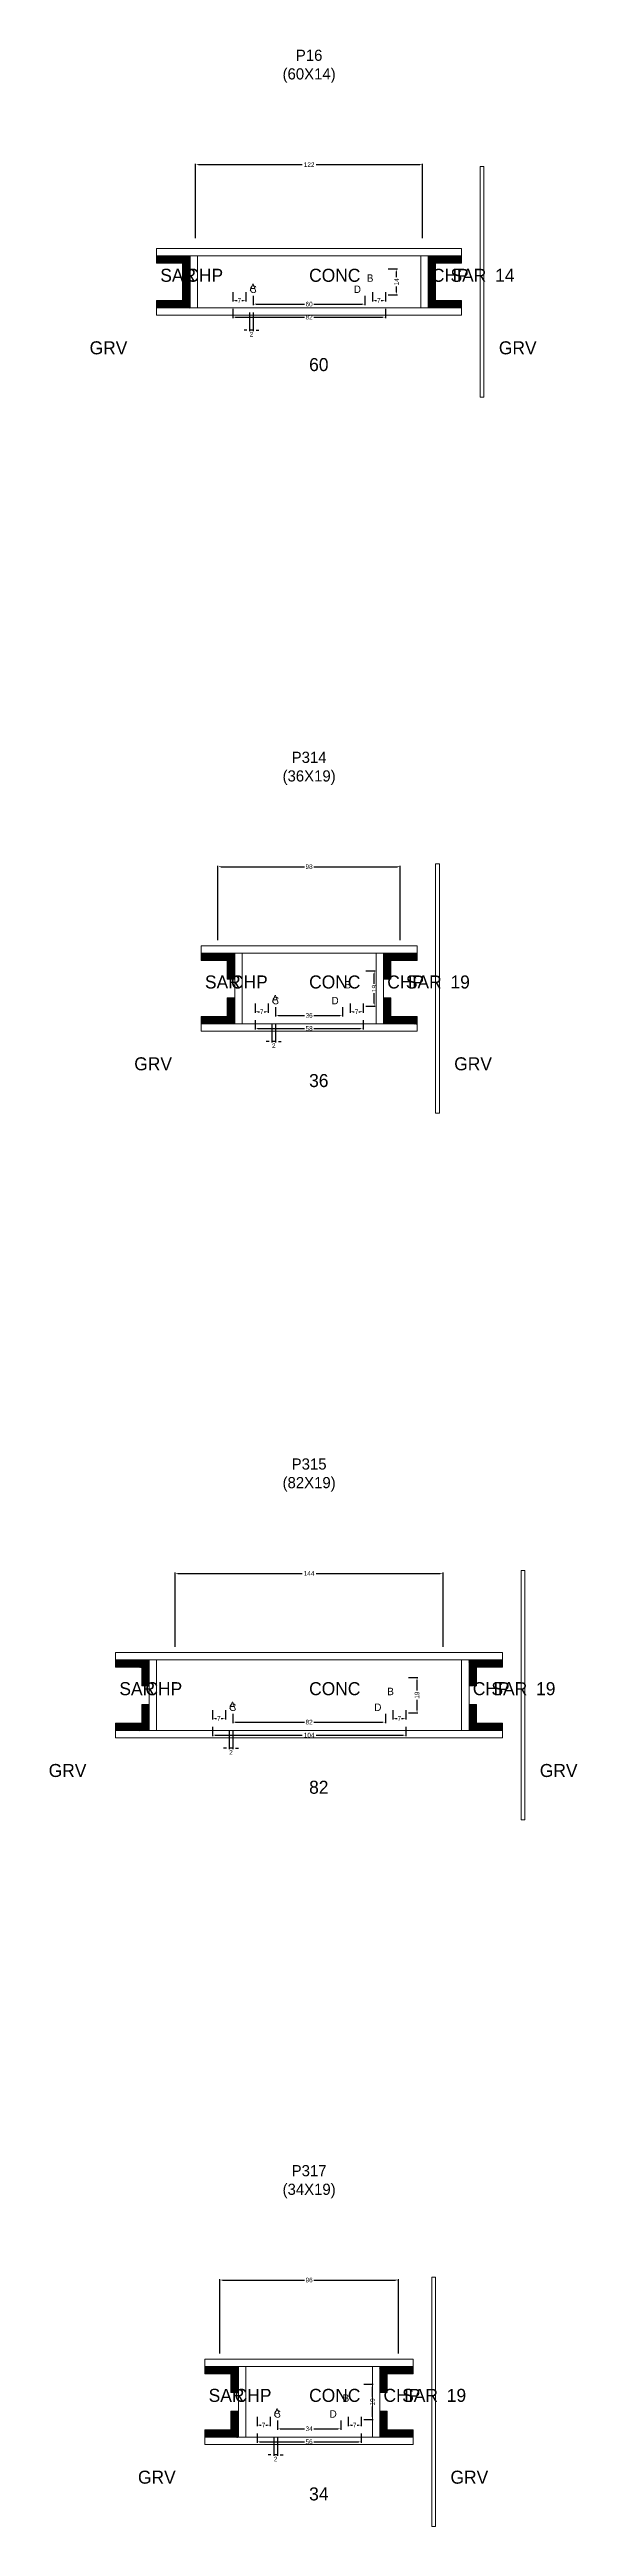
# Model space of a CAD drawing. Header units: centimetres. Extents: x -12000 to 4089, y -6086 to 2114.
# Drawn here: x -140 to 144, y -1067 to 265 of the extents above; entities that cross this region are included whole.
import ezdxf

# ---------------------------------------------------------------- set-up
doc = ezdxf.new("R2010")
doc.units = ezdxf.units.CM
for name, color, linetype in [('COTA', 241, 'Continuous'), ('Hachura', 251, 'Continuous'), ('NOMENCLATURA', 7, 'Continuous'), ('SARRAFO', 251, 'Continuous'), ('Texto Seção', 7, 'Continuous')]:
    doc.layers.add(name, color=color, linetype=linetype)
doc.dimstyles.new('cotax2', dxfattribs={"dimtxt": 2.5, "dimasz": 1.5, "dimexe": 0.5, "dimexo": 0.5, "dimgap": 0.5, "dimtad": 1, "dimcen": 2.5, "dimazin": 3, "dimtfac": 1, "dimtmove": 0, "dimatfit": 3})

# ---------------------------------------------------------------- blocks, each defined once
blk = doc.blocks.new('_CLOSEDFILLED')
at = {"color": 0, "linetype": 'BYBLOCK'}
blk.add_solid([(-1, 0.16), (0, 0), (-1, -0.16)], dxfattribs=at)
blk = doc.blocks.new('*D14')
for p, q in [((-41, 125.5), (-41, 120.5)), ((-39.5, 121), (-2.5, 121)), ((2.5, 121), (39.5, 121)), ((41, 125.5), (41, 120.5))]:
    blk.add_line(p, q)
at = {"layer": 'Defpoints'}
for p in [(-41, 126), (-41, 121), (41, 126)]:
    blk.add_point(p, dxfattribs=at)
at = {"layer": 'COTA', "xscale": 1.5, "yscale": 1.5, "rotation": 180}
blk.add_blockref('_CLOSEDFILLED', (-41, 121), dxfattribs=at)
at = {"layer": 'COTA', "xscale": 1.5, "yscale": 1.5}
blk.add_blockref('_CLOSEDFILLED', (41, 121), dxfattribs=at)
at = {"layer": 'COTA', "insert": (0, 121), "char_height": 2.5, "attachment_point": 5}
blk.add_mtext('82', dxfattribs=at)
blk = doc.blocks.new('*D15')
for p, q in [((-30, 132.5), (-30, 127.5)), ((-28.5, 128), (-2.5, 128)), ((2.5, 128), (28.5, 128)), ((30, 132.5), (30, 127.5))]:
    blk.add_line(p, q)
at = {"layer": 'Defpoints'}
for p in [(-30, 133), (-30, 128), (30, 133)]:
    blk.add_point(p, dxfattribs=at)
at = {"layer": 'COTA', "xscale": 1.5, "yscale": 1.5, "rotation": 180}
blk.add_blockref('_CLOSEDFILLED', (-30, 128), dxfattribs=at)
at = {"layer": 'COTA', "xscale": 1.5, "yscale": 1.5}
blk.add_blockref('_CLOSEDFILLED', (30, 128), dxfattribs=at)
at = {"layer": 'COTA', "insert": (0, 128), "char_height": 2.5, "attachment_point": 5}
blk.add_mtext('60', dxfattribs=at)
blk = doc.blocks.new('*D16')
for p, q in [((42.5, 147), (47.5, 147)), ((47, 142.5), (47, 145.5)), ((47, 134.5), (47, 137.5)), ((42.5, 133), (47.5, 133))]:
    blk.add_line(p, q)
at = {"layer": 'Defpoints'}
for p in [(42, 147), (42, 133), (47, 133)]:
    blk.add_point(p, dxfattribs=at)
at = {"layer": 'COTA', "xscale": 1.5, "yscale": 1.5}
for p, rotation in [((47, 147), 90), ((47, 133), 270)]:
    blk.add_blockref('_CLOSEDFILLED', p, dxfattribs=dict(at, rotation=rotation))
at = {"layer": 'COTA', "insert": (47, 140), "char_height": 2.5, "attachment_point": 5, "rotation": 90}
blk.add_mtext('14', dxfattribs=at)
blk = doc.blocks.new('*D17')
for p, q in [((-41, 134.5), (-41, 129.5)), ((-34, 134.5), (-34, 129.5)), ((-39.5, 130), (-38.75, 130)), ((-36.25, 130), (-35.5, 130))]:
    blk.add_line(p, q)
at = {"layer": 'Defpoints'}
for p in [(-41, 135), (-34, 135), (-41, 130)]:
    blk.add_point(p, dxfattribs=at)
at = {"layer": 'COTA', "xscale": 1.5, "yscale": 1.5, "rotation": 180}
blk.add_blockref('_CLOSEDFILLED', (-41, 130), dxfattribs=at)
at = {"layer": 'COTA', "xscale": 1.5, "yscale": 1.5}
blk.add_blockref('_CLOSEDFILLED', (-34, 130), dxfattribs=at)
at = {"layer": 'COTA', "insert": (-37.5, 130), "char_height": 2.5, "attachment_point": 5}
blk.add_mtext('7', dxfattribs=at)
blk = doc.blocks.new('*D18')
for p, q in [((34, 134.5), (34, 129.5)), ((41, 134.5), (41, 129.5)), ((35.5, 130), (36.25, 130)), ((38.75, 130), (39.5, 130))]:
    blk.add_line(p, q)
at = {"layer": 'Defpoints'}
for p in [(34, 135), (41, 135), (34, 130)]:
    blk.add_point(p, dxfattribs=at)
at = {"layer": 'COTA', "xscale": 1.5, "yscale": 1.5, "rotation": 180}
blk.add_blockref('_CLOSEDFILLED', (34, 130), dxfattribs=at)
at = {"layer": 'COTA', "xscale": 1.5, "yscale": 1.5}
blk.add_blockref('_CLOSEDFILLED', (41, 130), dxfattribs=at)
at = {"layer": 'COTA', "insert": (37.5, 130), "char_height": 2.5, "attachment_point": 5}
blk.add_mtext('7', dxfattribs=at)
blk = doc.blocks.new('*D19')
for p, q in [((-61, 163.5), (-61, 203.5)), ((-59.5, 203), (-3.75, 203)), ((3.75, 203), (59.5, 203)), ((61, 163.5), (61, 203.5))]:
    blk.add_line(p, q)
at = {"layer": 'Defpoints'}
for p in [(-61, 203), (-61, 163), (61, 163)]:
    blk.add_point(p, dxfattribs=at)
at = {"layer": 'COTA', "xscale": 1.5, "yscale": 1.5, "rotation": 180}
blk.add_blockref('_CLOSEDFILLED', (-61, 203), dxfattribs=at)
at = {"layer": 'COTA', "xscale": 1.5, "yscale": 1.5}
blk.add_blockref('_CLOSEDFILLED', (61, 203), dxfattribs=at)
at = {"layer": 'COTA', "insert": (0, 203), "char_height": 2.5, "attachment_point": 5}
blk.add_mtext('122', dxfattribs=at)
blk = doc.blocks.new('*D40')
for p, q in [((-29, -257), (-29, -262)), ((-27.5, -261.5), (-2.5, -261.5)), ((2.5, -261.5), (27.5, -261.5)), ((29, -257), (29, -262))]:
    blk.add_line(p, q)
at = {"layer": 'Defpoints'}
for p in [(-29, -256.5), (-29, -261.5), (29, -256.5)]:
    blk.add_point(p, dxfattribs=at)
at = {"layer": 'COTA', "xscale": 1.5, "yscale": 1.5, "rotation": 180}
blk.add_blockref('_CLOSEDFILLED', (-29, -261.5), dxfattribs=at)
at = {"layer": 'COTA', "xscale": 1.5, "yscale": 1.5}
blk.add_blockref('_CLOSEDFILLED', (29, -261.5), dxfattribs=at)
at = {"layer": 'COTA', "insert": (0, -261.5), "char_height": 2.5, "attachment_point": 5}
blk.add_mtext('58', dxfattribs=at)
blk = doc.blocks.new('*D41')
for p, q in [((-18, -250), (-18, -255)), ((18, -250), (18, -255)), ((-16.5, -254.5), (-2.5, -254.5)), ((2.5, -254.5), (16.5, -254.5))]:
    blk.add_line(p, q)
at = {"layer": 'Defpoints'}
for p in [(-18, -249.5), (18, -249.5), (-18, -254.5)]:
    blk.add_point(p, dxfattribs=at)
at = {"layer": 'COTA', "xscale": 1.5, "yscale": 1.5, "rotation": 180}
blk.add_blockref('_CLOSEDFILLED', (-18, -254.5), dxfattribs=at)
at = {"layer": 'COTA', "xscale": 1.5, "yscale": 1.5}
blk.add_blockref('_CLOSEDFILLED', (18, -254.5), dxfattribs=at)
at = {"layer": 'COTA', "insert": (0, -254.5), "char_height": 2.5, "attachment_point": 5}
blk.add_mtext('36', dxfattribs=at)
blk = doc.blocks.new('*D42')
for p, q in [((30.5, -230.5), (35.5, -230.5)), ((35, -237.5), (35, -232)), ((30.5, -249.5), (35.5, -249.5)), ((35, -248), (35, -242.5))]:
    blk.add_line(p, q)
at = {"layer": 'Defpoints'}
for p in [(30, -230.5), (30, -249.5), (35, -249.5)]:
    blk.add_point(p, dxfattribs=at)
at = {"layer": 'COTA', "xscale": 1.5, "yscale": 1.5}
for p, rotation in [((35, -230.5), 90), ((35, -249.5), 270)]:
    blk.add_blockref('_CLOSEDFILLED', p, dxfattribs=dict(at, rotation=rotation))
at = {"layer": 'COTA', "insert": (35, -240), "char_height": 2.5, "attachment_point": 5, "rotation": 90}
blk.add_mtext('19', dxfattribs=at)
blk = doc.blocks.new('*D43')
for p, q in [((-29, -248), (-29, -253)), ((-27.5, -252.5), (-26.75, -252.5)), ((-24.25, -252.5), (-23.5, -252.5)), ((-22, -248), (-22, -253))]:
    blk.add_line(p, q)
at = {"layer": 'Defpoints'}
for p in [(-29, -247.5), (-29, -252.5), (-22, -247.5)]:
    blk.add_point(p, dxfattribs=at)
at = {"layer": 'COTA', "xscale": 1.5, "yscale": 1.5, "rotation": 180}
blk.add_blockref('_CLOSEDFILLED', (-29, -252.5), dxfattribs=at)
at = {"layer": 'COTA', "xscale": 1.5, "yscale": 1.5}
blk.add_blockref('_CLOSEDFILLED', (-22, -252.5), dxfattribs=at)
at = {"layer": 'COTA', "insert": (-25.5, -252.5), "char_height": 2.5, "attachment_point": 5}
blk.add_mtext('7', dxfattribs=at)
blk = doc.blocks.new('*D44')
for p, q in [((22, -248), (22, -253)), ((23.5, -252.5), (24.25, -252.5)), ((26.75, -252.5), (27.5, -252.5)), ((29, -248), (29, -253))]:
    blk.add_line(p, q)
at = {"layer": 'Defpoints'}
for p in [(22, -247.5), (22, -252.5), (29, -247.5)]:
    blk.add_point(p, dxfattribs=at)
at = {"layer": 'COTA', "xscale": 1.5, "yscale": 1.5, "rotation": 180}
blk.add_blockref('_CLOSEDFILLED', (22, -252.5), dxfattribs=at)
at = {"layer": 'COTA', "xscale": 1.5, "yscale": 1.5}
blk.add_blockref('_CLOSEDFILLED', (29, -252.5), dxfattribs=at)
at = {"layer": 'COTA', "insert": (25.5, -252.5), "char_height": 2.5, "attachment_point": 5}
blk.add_mtext('7', dxfattribs=at)
blk = doc.blocks.new('*D45')
for p, q in [((-49, -214), (-49, -174)), ((-47.5, -174.5), (-2.5, -174.5)), ((2.5, -174.5), (47.5, -174.5)), ((49, -214), (49, -174))]:
    blk.add_line(p, q)
at = {"layer": 'Defpoints'}
for p in [(-49, -174.5), (-49, -214.5), (49, -214.5)]:
    blk.add_point(p, dxfattribs=at)
at = {"layer": 'COTA', "xscale": 1.5, "yscale": 1.5, "rotation": 180}
blk.add_blockref('_CLOSEDFILLED', (-49, -174.5), dxfattribs=at)
at = {"layer": 'COTA', "xscale": 1.5, "yscale": 1.5}
blk.add_blockref('_CLOSEDFILLED', (49, -174.5), dxfattribs=at)
at = {"layer": 'COTA', "insert": (0, -174.5), "char_height": 2.5, "attachment_point": 5}
blk.add_mtext('98', dxfattribs=at)
blk = doc.blocks.new('*D66')
for p, q in [((-52, -637), (-52, -642)), ((52, -637), (52, -642)), ((-50.5, -641.5), (-3.75, -641.5)), ((3.75, -641.5), (50.5, -641.5))]:
    blk.add_line(p, q)
at = {"layer": 'Defpoints'}
for p in [(-52, -636.5), (52, -636.5), (-52, -641.5)]:
    blk.add_point(p, dxfattribs=at)
at = {"layer": 'COTA', "xscale": 1.5, "yscale": 1.5, "rotation": 180}
blk.add_blockref('_CLOSEDFILLED', (-52, -641.5), dxfattribs=at)
at = {"layer": 'COTA', "xscale": 1.5, "yscale": 1.5}
blk.add_blockref('_CLOSEDFILLED', (52, -641.5), dxfattribs=at)
at = {"layer": 'COTA', "insert": (0, -641.5), "char_height": 2.5, "attachment_point": 5}
blk.add_mtext('104', dxfattribs=at)
blk = doc.blocks.new('*D67')
for p, q in [((-41, -630), (-41, -635)), ((-39.5, -634.5), (-2.5, -634.5)), ((2.5, -634.5), (39.5, -634.5)), ((41, -630), (41, -635))]:
    blk.add_line(p, q)
at = {"layer": 'Defpoints'}
for p in [(-41, -629.5), (-41, -634.5), (41, -629.5)]:
    blk.add_point(p, dxfattribs=at)
at = {"layer": 'COTA', "xscale": 1.5, "yscale": 1.5, "rotation": 180}
blk.add_blockref('_CLOSEDFILLED', (-41, -634.5), dxfattribs=at)
at = {"layer": 'COTA', "xscale": 1.5, "yscale": 1.5}
blk.add_blockref('_CLOSEDFILLED', (41, -634.5), dxfattribs=at)
at = {"layer": 'COTA', "insert": (0, -634.5), "char_height": 2.5, "attachment_point": 5}
blk.add_mtext('82', dxfattribs=at)
blk = doc.blocks.new('*D68')
for p, q in [((53.5, -610.5), (58.5, -610.5)), ((58, -617.5), (58, -612)), ((58, -628), (58, -622.5)), ((53.5, -629.5), (58.5, -629.5))]:
    blk.add_line(p, q)
at = {"layer": 'Defpoints'}
for p in [(53, -610.5), (53, -629.5), (58, -629.5)]:
    blk.add_point(p, dxfattribs=at)
at = {"layer": 'COTA', "xscale": 1.5, "yscale": 1.5}
for p, rotation in [((58, -610.5), 90), ((58, -629.5), 270)]:
    blk.add_blockref('_CLOSEDFILLED', p, dxfattribs=dict(at, rotation=rotation))
at = {"layer": 'COTA', "insert": (58, -620), "char_height": 2.5, "attachment_point": 5, "rotation": 90}
blk.add_mtext('19', dxfattribs=at)
blk = doc.blocks.new('*D69')
for p, q in [((-52, -628), (-52, -633)), ((-50.5, -632.5), (-49.75, -632.5)), ((-47.25, -632.5), (-46.5, -632.5)), ((-45, -628), (-45, -633))]:
    blk.add_line(p, q)
at = {"layer": 'Defpoints'}
for p in [(-52, -627.5), (-52, -632.5), (-45, -627.5)]:
    blk.add_point(p, dxfattribs=at)
at = {"layer": 'COTA', "xscale": 1.5, "yscale": 1.5, "rotation": 180}
blk.add_blockref('_CLOSEDFILLED', (-52, -632.5), dxfattribs=at)
at = {"layer": 'COTA', "xscale": 1.5, "yscale": 1.5}
blk.add_blockref('_CLOSEDFILLED', (-45, -632.5), dxfattribs=at)
at = {"layer": 'COTA', "insert": (-48.5, -632.5), "char_height": 2.5, "attachment_point": 5}
blk.add_mtext('7', dxfattribs=at)
blk = doc.blocks.new('*D70')
for p, q in [((45, -628), (45, -633)), ((46.5, -632.5), (47.25, -632.5)), ((49.75, -632.5), (50.5, -632.5)), ((52, -628), (52, -633))]:
    blk.add_line(p, q)
at = {"layer": 'Defpoints'}
for p in [(45, -627.5), (45, -632.5), (52, -627.5)]:
    blk.add_point(p, dxfattribs=at)
at = {"layer": 'COTA', "xscale": 1.5, "yscale": 1.5, "rotation": 180}
blk.add_blockref('_CLOSEDFILLED', (45, -632.5), dxfattribs=at)
at = {"layer": 'COTA', "xscale": 1.5, "yscale": 1.5}
blk.add_blockref('_CLOSEDFILLED', (52, -632.5), dxfattribs=at)
at = {"layer": 'COTA', "insert": (48.5, -632.5), "char_height": 2.5, "attachment_point": 5}
blk.add_mtext('7', dxfattribs=at)
blk = doc.blocks.new('*D71')
for p, q in [((-72, -594), (-72, -554)), ((-70.5, -554.5), (-3.75, -554.5)), ((3.75, -554.5), (70.5, -554.5)), ((72, -594), (72, -554))]:
    blk.add_line(p, q)
at = {"layer": 'Defpoints'}
for p in [(-72, -554.5), (-72, -594.5), (72, -594.5)]:
    blk.add_point(p, dxfattribs=at)
at = {"layer": 'COTA', "xscale": 1.5, "yscale": 1.5, "rotation": 180}
blk.add_blockref('_CLOSEDFILLED', (-72, -554.5), dxfattribs=at)
at = {"layer": 'COTA', "xscale": 1.5, "yscale": 1.5}
blk.add_blockref('_CLOSEDFILLED', (72, -554.5), dxfattribs=at)
at = {"layer": 'COTA', "insert": (0, -554.5), "char_height": 2.5, "attachment_point": 5}
blk.add_mtext('144', dxfattribs=at)
blk = doc.blocks.new('*D92')
for p, q in [((-28, -1017), (-28, -1022)), ((-26.5, -1021.5), (-2.5, -1021.5)), ((2.5, -1021.5), (26.5, -1021.5)), ((28, -1017), (28, -1022))]:
    blk.add_line(p, q)
at = {"layer": 'Defpoints'}
for p in [(-28, -1016.5), (-28, -1021.5), (28, -1016.5)]:
    blk.add_point(p, dxfattribs=at)
at = {"layer": 'COTA', "xscale": 1.5, "yscale": 1.5, "rotation": 180}
blk.add_blockref('_CLOSEDFILLED', (-28, -1021.5), dxfattribs=at)
at = {"layer": 'COTA', "xscale": 1.5, "yscale": 1.5}
blk.add_blockref('_CLOSEDFILLED', (28, -1021.5), dxfattribs=at)
at = {"layer": 'COTA', "insert": (0, -1021.5), "char_height": 2.5, "attachment_point": 5}
blk.add_mtext('56', dxfattribs=at)
blk = doc.blocks.new('*D93')
for p, q in [((-17, -1010), (-17, -1015)), ((17, -1010), (17, -1015)), ((-15.5, -1014.5), (-2.5, -1014.5)), ((2.5, -1014.5), (15.5, -1014.5))]:
    blk.add_line(p, q)
at = {"layer": 'Defpoints'}
for p in [(-17, -1009.5), (17, -1009.5), (-17, -1014.5)]:
    blk.add_point(p, dxfattribs=at)
at = {"layer": 'COTA', "xscale": 1.5, "yscale": 1.5, "rotation": 180}
blk.add_blockref('_CLOSEDFILLED', (-17, -1014.5), dxfattribs=at)
at = {"layer": 'COTA', "xscale": 1.5, "yscale": 1.5}
blk.add_blockref('_CLOSEDFILLED', (17, -1014.5), dxfattribs=at)
at = {"layer": 'COTA', "insert": (0, -1014.5), "char_height": 2.5, "attachment_point": 5}
blk.add_mtext('34', dxfattribs=at)
blk = doc.blocks.new('*D94')
for p, q in [((29.5, -990.5), (34.5, -990.5)), ((34, -997.5), (34, -992)), ((29.5, -1009.5), (34.5, -1009.5)), ((34, -1008), (34, -1002.5))]:
    blk.add_line(p, q)
at = {"layer": 'Defpoints'}
for p in [(29, -990.5), (29, -1009.5), (34, -1009.5)]:
    blk.add_point(p, dxfattribs=at)
at = {"layer": 'COTA', "xscale": 1.5, "yscale": 1.5}
for p, rotation in [((34, -990.5), 90), ((34, -1009.5), 270)]:
    blk.add_blockref('_CLOSEDFILLED', p, dxfattribs=dict(at, rotation=rotation))
at = {"layer": 'COTA', "insert": (34, -1000), "char_height": 2.5, "attachment_point": 5, "rotation": 90}
blk.add_mtext('19', dxfattribs=at)
blk = doc.blocks.new('*D95')
for p, q in [((-28, -1008), (-28, -1013)), ((-21, -1008), (-21, -1013)), ((-26.5, -1012.5), (-25.75, -1012.5)), ((-23.25, -1012.5), (-22.5, -1012.5))]:
    blk.add_line(p, q)
at = {"layer": 'Defpoints'}
for p in [(-28, -1007.5), (-21, -1007.5), (-28, -1012.5)]:
    blk.add_point(p, dxfattribs=at)
at = {"layer": 'COTA', "xscale": 1.5, "yscale": 1.5, "rotation": 180}
blk.add_blockref('_CLOSEDFILLED', (-28, -1012.5), dxfattribs=at)
at = {"layer": 'COTA', "xscale": 1.5, "yscale": 1.5}
blk.add_blockref('_CLOSEDFILLED', (-21, -1012.5), dxfattribs=at)
at = {"layer": 'COTA', "insert": (-24.5, -1012.5), "char_height": 2.5, "attachment_point": 5}
blk.add_mtext('7', dxfattribs=at)
blk = doc.blocks.new('*D96')
for p, q in [((21, -1008), (21, -1013)), ((28, -1008), (28, -1013)), ((22.5, -1012.5), (23.25, -1012.5)), ((25.75, -1012.5), (26.5, -1012.5))]:
    blk.add_line(p, q)
at = {"layer": 'Defpoints'}
for p in [(21, -1007.5), (28, -1007.5), (21, -1012.5)]:
    blk.add_point(p, dxfattribs=at)
at = {"layer": 'COTA', "xscale": 1.5, "yscale": 1.5, "rotation": 180}
blk.add_blockref('_CLOSEDFILLED', (21, -1012.5), dxfattribs=at)
at = {"layer": 'COTA', "xscale": 1.5, "yscale": 1.5}
blk.add_blockref('_CLOSEDFILLED', (28, -1012.5), dxfattribs=at)
at = {"layer": 'COTA', "insert": (24.5, -1012.5), "char_height": 2.5, "attachment_point": 5}
blk.add_mtext('7', dxfattribs=at)
blk = doc.blocks.new('*D97')
for p, q in [((-48, -974), (-48, -934)), ((-46.5, -934.5), (-2.5, -934.5)), ((2.5, -934.5), (46.5, -934.5)), ((48, -974), (48, -934))]:
    blk.add_line(p, q)
at = {"layer": 'Defpoints'}
for p in [(-48, -934.5), (-48, -974.5), (48, -974.5)]:
    blk.add_point(p, dxfattribs=at)
at = {"layer": 'COTA', "xscale": 1.5, "yscale": 1.5, "rotation": 180}
blk.add_blockref('_CLOSEDFILLED', (-48, -934.5), dxfattribs=at)
at = {"layer": 'COTA', "xscale": 1.5, "yscale": 1.5}
blk.add_blockref('_CLOSEDFILLED', (48, -934.5), dxfattribs=at)
at = {"layer": 'COTA', "insert": (0, -934.5), "char_height": 2.5, "attachment_point": 5}
blk.add_mtext('96', dxfattribs=at)

msp = doc.modelspace()

# ---------------------------------------------------------------- hatches: boundary and pattern name
at = {"layer": 'SARRAFO'}
h = msp.add_hatch(dxfattribs=at)
h.set_pattern_fill('SOLID', scale=2)
h.paths.add_polyline_path([(-82, 150), (-68, 150), (-68, 154), (-82, 154)])
h = msp.add_hatch(dxfattribs=at)
h.set_pattern_fill('SOLID', scale=2)
h.paths.add_polyline_path([(-68, 140), (-64, 140), (-64, 154), (-68, 154)])
h = msp.add_hatch(dxfattribs=at)
h.set_pattern_fill('SOLID', scale=2)
h.paths.add_polyline_path([(64, 140), (68, 140), (68, 154), (64, 154)])
h = msp.add_hatch(dxfattribs=at)
h.set_pattern_fill('SOLID', scale=2)
h.paths.add_polyline_path([(68, 150), (82, 150), (82, 154), (68, 154)])
h = msp.add_hatch(dxfattribs=at)
h.set_pattern_fill('SOLID', scale=2)
h.paths.add_polyline_path([(-68, 126), (-64, 126), (-64, 140), (-68, 140)])
h = msp.add_hatch(dxfattribs=at)
h.set_pattern_fill('SOLID', scale=2)
h.paths.add_polyline_path([(64, 126), (68, 126), (68, 140), (64, 140)])
h = msp.add_hatch(dxfattribs=at)
h.set_pattern_fill('SOLID', scale=2)
h.paths.add_polyline_path([(-82, 126), (-68, 126), (-68, 130), (-82, 130)])
h = msp.add_hatch(dxfattribs=at)
h.set_pattern_fill('SOLID', scale=2)
h.paths.add_polyline_path([(68, 126), (82, 126), (82, 130), (68, 130)])
h = msp.add_hatch(dxfattribs=at)
h.set_pattern_fill('SOLID', scale=2)
h.paths.add_polyline_path([(-58, -225), (-44, -225), (-44, -221), (-58, -221)])
h = msp.add_hatch(dxfattribs=at)
h.set_pattern_fill('SOLID', scale=2)
h.paths.add_polyline_path([(-44, -235), (-40, -235), (-40, -221), (-44, -221)])
h = msp.add_hatch(dxfattribs=at)
h.set_pattern_fill('SOLID', scale=2)
h.paths.add_polyline_path([(40, -235), (44, -235), (44, -221), (40, -221)])
h = msp.add_hatch(dxfattribs=at)
h.set_pattern_fill('SOLID', scale=2)
h.paths.add_polyline_path([(44, -225), (58, -225), (58, -221), (44, -221)])
h = msp.add_hatch(dxfattribs=at)
h.set_pattern_fill('SOLID', scale=2)
h.paths.add_polyline_path([(-44, -259), (-40, -259), (-40, -245), (-44, -245)])
h = msp.add_hatch(dxfattribs=at)
h.set_pattern_fill('SOLID', scale=2)
h.paths.add_polyline_path([(40, -259), (44, -259), (44, -245), (40, -245)])
h = msp.add_hatch(dxfattribs=at)
h.set_pattern_fill('SOLID', scale=2)
h.paths.add_polyline_path([(-58, -259), (-44, -259), (-44, -255), (-58, -255)])
h = msp.add_hatch(dxfattribs=at)
h.set_pattern_fill('SOLID', scale=2)
h.paths.add_polyline_path([(44, -259), (58, -259), (58, -255), (44, -255)])
h = msp.add_hatch(dxfattribs=at)
h.set_pattern_fill('SOLID', scale=2)
h.paths.add_polyline_path([(-104, -605), (-90, -605), (-90, -601), (-104, -601)])
h = msp.add_hatch(dxfattribs=at)
h.set_pattern_fill('SOLID', scale=2)
h.paths.add_polyline_path([(-90, -615), (-86, -615), (-86, -601), (-90, -601)])
h = msp.add_hatch(dxfattribs=at)
h.set_pattern_fill('SOLID', scale=2)
h.paths.add_polyline_path([(86, -615), (90, -615), (90, -601), (86, -601)])
h = msp.add_hatch(dxfattribs=at)
h.set_pattern_fill('SOLID', scale=2)
h.paths.add_polyline_path([(90, -605), (104, -605), (104, -601), (90, -601)])
h = msp.add_hatch(dxfattribs=at)
h.set_pattern_fill('SOLID', scale=2)
h.paths.add_polyline_path([(-90, -639), (-86, -639), (-86, -625), (-90, -625)])
h = msp.add_hatch(dxfattribs=at)
h.set_pattern_fill('SOLID', scale=2)
h.paths.add_polyline_path([(86, -639), (90, -639), (90, -625), (86, -625)])
h = msp.add_hatch(dxfattribs=at)
h.set_pattern_fill('SOLID', scale=2)
h.paths.add_polyline_path([(-104, -639), (-90, -639), (-90, -635), (-104, -635)])
h = msp.add_hatch(dxfattribs=at)
h.set_pattern_fill('SOLID', scale=2)
h.paths.add_polyline_path([(90, -639), (104, -639), (104, -635), (90, -635)])
h = msp.add_hatch(dxfattribs=at)
h.set_pattern_fill('SOLID', scale=2)
h.paths.add_polyline_path([(-56, -985), (-42, -985), (-42, -981), (-56, -981)])
h = msp.add_hatch(dxfattribs=at)
h.set_pattern_fill('SOLID', scale=2)
h.paths.add_polyline_path([(-42, -995), (-38, -995), (-38, -981), (-42, -981)])
h = msp.add_hatch(dxfattribs=at)
h.set_pattern_fill('SOLID', scale=2)
h.paths.add_polyline_path([(38, -995), (42, -995), (42, -981), (38, -981)])
h = msp.add_hatch(dxfattribs=at)
h.set_pattern_fill('SOLID', scale=2)
h.paths.add_polyline_path([(42, -985), (56, -985), (56, -981), (42, -981)])
h = msp.add_hatch(dxfattribs=at)
h.set_pattern_fill('SOLID', scale=2)
h.paths.add_polyline_path([(-42, -1019), (-38, -1019), (-38, -1005), (-42, -1005)])
h = msp.add_hatch(dxfattribs=at)
h.set_pattern_fill('SOLID', scale=2)
h.paths.add_polyline_path([(38, -1019), (42, -1019), (42, -1005), (38, -1005)])
h = msp.add_hatch(dxfattribs=at)
h.set_pattern_fill('SOLID', scale=2)
h.paths.add_polyline_path([(-56, -1019), (-42, -1019), (-42, -1015), (-56, -1015)])
h = msp.add_hatch(dxfattribs=at)
h.set_pattern_fill('SOLID', scale=2)
h.paths.add_polyline_path([(42, -1019), (56, -1019), (56, -1015), (42, -1015)])

# ---------------------------------------------------------------- linework, layer by layer
at = {"layer": 'Hachura', "lineweight": 13}
for points in [[(92, 78), (94, 78), (94, 202), (92, 202)], [(68, -307), (70, -307), (70, -173), (68, -173)], [(114, -687), (116, -687), (116, -553), (114, -553)], [(66, -1067), (68, -1067), (68, -933), (66, -933)]]:
    msp.add_lwpolyline(points, close=True, dxfattribs=at)
at = {"layer": 'Hachura', "lineweight": 18}
for points in [[(-82, 154), (82, 154), (82, 158), (-82, 158)], [(-64, 126), (-60, 126), (-60, 154), (-64, 154)], [(60, 126), (64, 126), (64, 154), (60, 154)], [(-82, 122), (82, 122), (82, 126), (-82, 126)], [(-58, -221), (58, -221), (58, -217), (-58, -217)], [(-40, -259), (-36, -259), (-36, -221), (-40, -221)], [(36, -259), (40, -259), (40, -221), (36, -221)], [(-58, -263), (58, -263), (58, -259), (-58, -259)], [(-104, -601), (104, -601), (104, -597), (-104, -597)], [(-86, -639), (-82, -639), (-82, -601), (-86, -601)], [(82, -639), (86, -639), (86, -601), (82, -601)], [(-104, -643), (104, -643), (104, -639), (-104, -639)], [(-56, -981), (56, -981), (56, -977), (-56, -977)], [(-38, -1019), (-34, -1019), (-34, -981), (-38, -981)], [(34, -1019), (38, -1019), (38, -981), (34, -981)], [(-56, -1023), (56, -1023), (56, -1019), (-56, -1019)]]:
    msp.add_lwpolyline(points, close=True, dxfattribs=at)
at = {"layer": 'SARRAFO', "lineweight": 13}
for points in [[(-82, 150), (-68, 150), (-68, 154), (-82, 154)], [(-68, 140), (-64, 140), (-64, 154), (-68, 154)], [(64, 140), (68, 140), (68, 154), (64, 154)], [(68, 150), (82, 150), (82, 154), (68, 154)], [(-68, 126), (-64, 126), (-64, 140), (-68, 140)], [(64, 126), (68, 126), (68, 140), (64, 140)], [(-82, 126), (-68, 126), (-68, 130), (-82, 130)], [(68, 126), (82, 126), (82, 130), (68, 130)], [(-58, -225), (-44, -225), (-44, -221), (-58, -221)], [(-44, -235), (-40, -235), (-40, -221), (-44, -221)], [(40, -235), (44, -235), (44, -221), (40, -221)], [(44, -225), (58, -225), (58, -221), (44, -221)], [(-44, -259), (-40, -259), (-40, -245), (-44, -245)], [(40, -259), (44, -259), (44, -245), (40, -245)], [(-58, -259), (-44, -259), (-44, -255), (-58, -255)], [(44, -259), (58, -259), (58, -255), (44, -255)], [(-104, -605), (-90, -605), (-90, -601), (-104, -601)], [(-90, -615), (-86, -615), (-86, -601), (-90, -601)], [(86, -615), (90, -615), (90, -601), (86, -601)], [(90, -605), (104, -605), (104, -601), (90, -601)], [(-90, -639), (-86, -639), (-86, -625), (-90, -625)], [(86, -639), (90, -639), (90, -625), (86, -625)], [(-104, -639), (-90, -639), (-90, -635), (-104, -635)], [(90, -639), (104, -639), (104, -635), (90, -635)], [(-56, -985), (-42, -985), (-42, -981), (-56, -981)], [(-42, -995), (-38, -995), (-38, -981), (-42, -981)], [(38, -995), (42, -995), (42, -981), (38, -981)], [(42, -985), (56, -985), (56, -981), (42, -981)], [(-42, -1019), (-38, -1019), (-38, -1005), (-42, -1005)], [(38, -1019), (42, -1019), (42, -1005), (38, -1005)], [(-56, -1019), (-42, -1019), (-42, -1015), (-56, -1015)], [(42, -1019), (56, -1019), (56, -1015), (42, -1015)]]:
    msp.add_lwpolyline(points, close=True, dxfattribs=at)

# ---------------------------------------------------------------- texts
at = {"layer": 'NOMENCLATURA'}
for s, p in [('A', (-32, 135)), ('C', (-32, 134)), ('D', (24, 134)), ('B', (31, 140)), ('B', (19, -240)), ('A', (-20, -247.5)), ('C', (-20, -248.5)), ('D', (12, -248.5)), ('A', (-43, -627.5)), ('C', (-43, -628.5)), ('D', (35, -628.5)), ('B', (42, -620)), ('B', (18, -1000)), ('A', (-19, -1007.5)), ('C', (-19, -1008.5)), ('D', (11, -1008.5))]:
    msp.add_text(s, height=4, dxfattribs=at).set_placement(p)
at = {"layer": 'NOMENCLATURA', "char_height": 6, "attachment_point": 8}
for s, insert in [('P16\\P(60X14)', (0, 247)), ('P314\\P(36X19)', (0, -130.5)), ('P315\\P(82X19)', (0, -510.5)), ('P317\\P(34X19)', (0, -890.5))]:
    msp.add_mtext(s, dxfattribs=dict(at, insert=insert))
at = {"layer": 'Texto Seção'}
for s, p in [('SAR', (-80, 140)), ('CHP', (-66, 140)), ('CONC', (0, 140)), ('CHP', (66, 140)), ('SAR', (76, 140)), ('14', (100, 140)), ('GRV', (-118, 101)), ('GRV', (102, 101)), ('60', (0, 92)), ('SAR', (-56, -240)), ('CHP', (-42, -240)), ('CONC', (0, -240)), ('CHP', (42, -240)), ('SAR', (52, -240)), ('19', (76, -240)), ('GRV', (-94, -284)), ('GRV', (78, -284)), ('36', (0, -293)), ('SAR', (-102, -620)), ('CHP', (-88, -620)), ('CONC', (0, -620)), ('CHP', (88, -620)), ('SAR', (98, -620)), ('19', (122, -620)), ('GRV', (-140, -664)), ('82', (0, -673)), ('GRV', (124, -664)), ('SAR', (-54, -1000)), ('CHP', (-40, -1000)), ('CONC', (0, -1000)), ('CHP', (40, -1000)), ('SAR', (50, -1000)), ('19', (74, -1000)), ('GRV', (-92, -1044)), ('GRV', (76, -1044)), ('34', (0, -1053))]:
    msp.add_text(s, height=7, dxfattribs=at).set_placement(p)

# ---------------------------------------------------------------- dimensions: what is measured, and where the dimension line sits
at = {"layer": 'COTA'}
for base, p1, p2, picture, middle in [((-61, 203), (-61, 163), (61, 163), '*D19', (0, 203)), ((-41, 130), (-41, 135), (-34, 135), '*D17', (-37.5, 130)), ((34, 130), (34, 135), (41, 135), '*D18', (37.5, 130)), ((-41, 121), (-41, 126), (41, 126), '*D14', (0, 121)), ((-30, 128), (-30, 133), (30, 133), '*D15', (0, 128)), ((-49, -174.5), (-49, -214.5), (49, -214.5), '*D45', (0, -174.5)), ((-29, -252.5), (-29, -247.5), (-22, -247.5), '*D43', (-25.5, -252.5)), ((-18, -254.5), (-18, -249.5), (18, -249.5), '*D41', (0, -254.5)), ((22, -252.5), (22, -247.5), (29, -247.5), '*D44', (25.5, -252.5)), ((-29, -261.5), (-29, -256.5), (29, -256.5), '*D40', (0, -261.5)), ((-72, -554.5), (-72, -594.5), (72, -594.5), '*D71', (0, -554.5)), ((-52, -632.5), (-52, -627.5), (-45, -627.5), '*D69', (-48.5, -632.5)), ((-52, -641.5), (-52, -636.5), (52, -636.5), '*D66', (0, -641.5)), ((-41, -634.5), (-41, -629.5), (41, -629.5), '*D67', (0, -634.5)), ((45, -632.5), (45, -627.5), (52, -627.5), '*D70', (48.5, -632.5)), ((-48, -934.5), (-48, -974.5), (48, -974.5), '*D97', (0, -934.5)), ((-28, -1012.5), (-28, -1007.5), (-21, -1007.5), '*D95', (-24.5, -1012.5)), ((-17, -1014.5), (-17, -1009.5), (17, -1009.5), '*D93', (0, -1014.5)), ((21, -1012.5), (21, -1007.5), (28, -1007.5), '*D96', (24.5, -1012.5)), ((-28, -1021.5), (-28, -1016.5), (28, -1016.5), '*D92', (0, -1021.5))]:
    dim = msp.add_linear_dim(base=base, p1=p1, p2=p2, dimstyle='cotax2', dxfattribs=at)
    dim.commit()
    dim.dimension.update_dxf_attribs({"geometry": picture, "text_midpoint": middle})
for base, p1, p2, picture, middle in [((47, 133), (42, 133), (42, 147), '*D16', (47, 140)), ((35, -249.5), (30, -249.5), (30, -230.5), '*D42', (35, -240)), ((58, -629.5), (53, -629.5), (53, -610.5), '*D68', (58, -620)), ((34, -1009.5), (29, -1009.5), (29, -990.5), '*D94', (34, -1000))]:
    dim = msp.add_linear_dim(base=base, p1=p1, p2=p2, angle=90, dimstyle='cotax2', dxfattribs=at)
    dim.commit()
    dim.dimension.update_dxf_attribs({"geometry": picture, "text_midpoint": middle})
for base, p1, p2 in [((-30, 114), (-30, 124), (-32, 124)), ((-18, -268.5), (-18, -258.5), (-20, -258.5)), ((-41, -648.5), (-41, -638.5), (-43, -638.5)), ((-17, -1028.5), (-17, -1018.5), (-19, -1018.5))]:
    msp.add_linear_dim(base=base, p1=p1, p2=p2, dimstyle='cotax2', dxfattribs=at).render()

doc.saveas('drawing.dxf')
